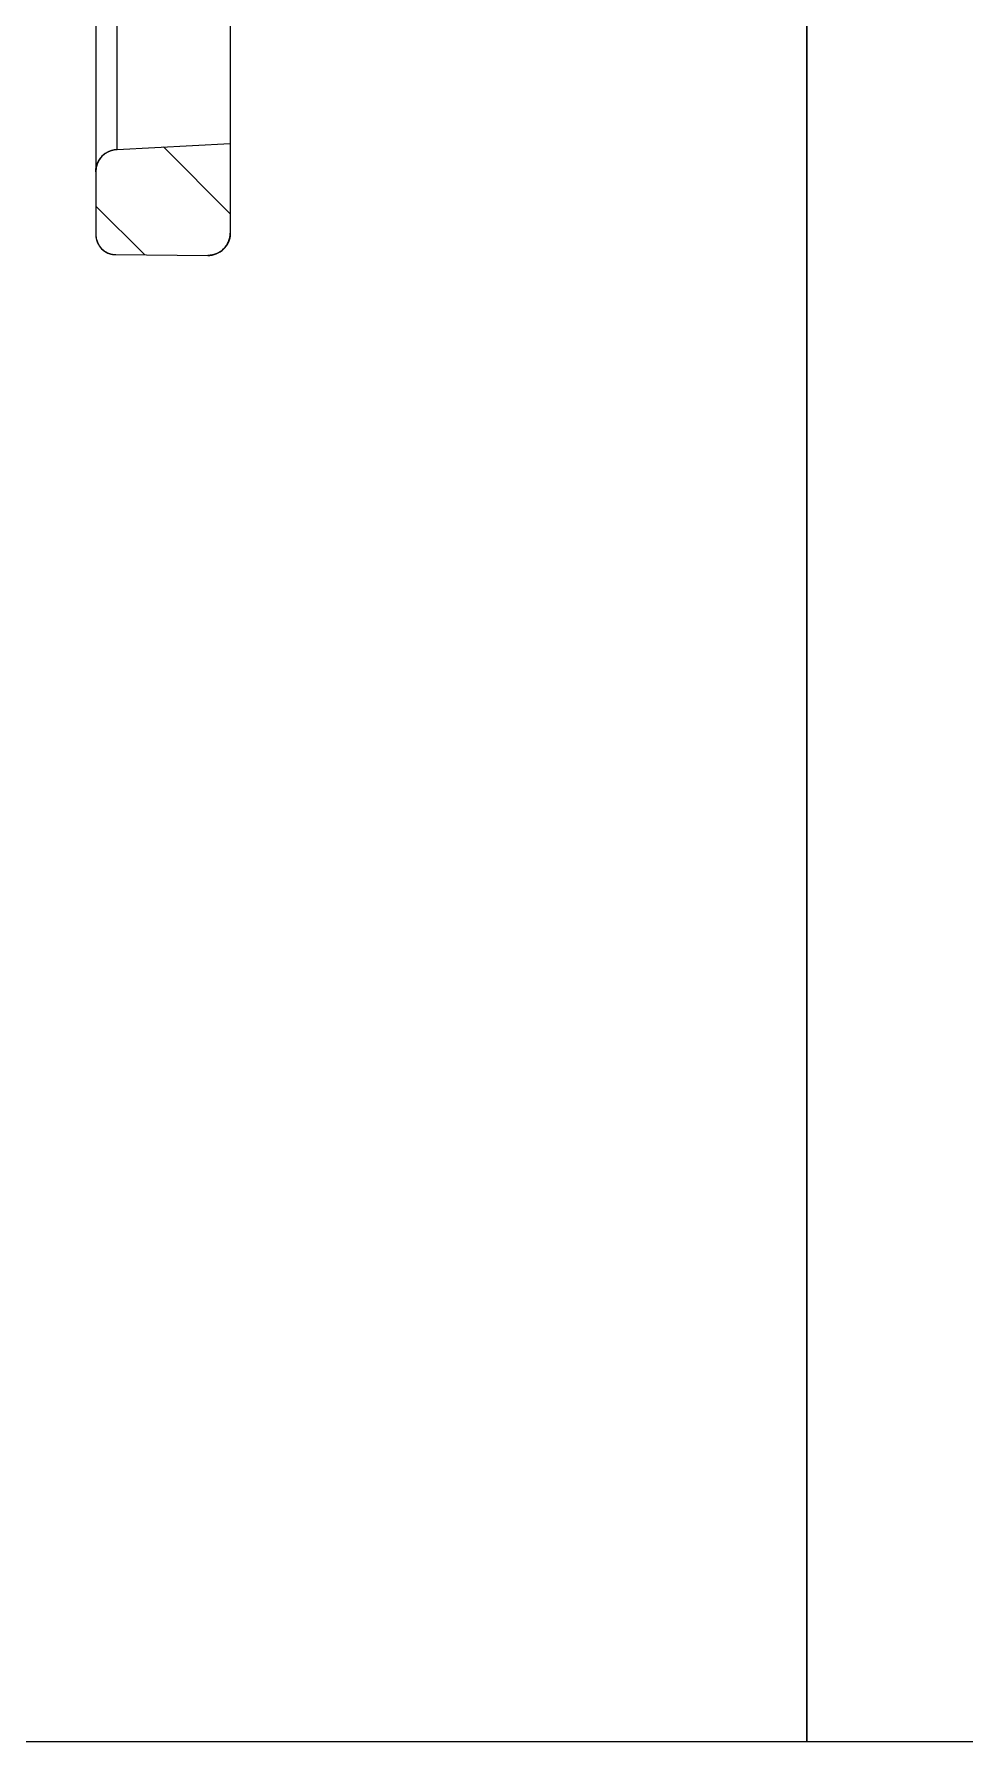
# Model space of a CAD drawing. Header units: millimetres. Extents: x 1786 to 4839, y -3109 to -1928.
# Drawn here: x 4583.7 to 4604.46, y -3109.41 to -3071.3 of the extents above; entities that cross this region are included whole.
import ezdxf

# ---------------------------------------------------------------- set-up
doc = ezdxf.new("R2010")
doc.units = ezdxf.units.MM

# ---------------------------------------------------------------- blocks, each defined once
blk = doc.blocks.new('*u88')
at = {"linetype": 'Continuous'}
h = blk.add_hatch(dxfattribs=at)
h.set_pattern_fill('DEFAULT__1', color=40, scale=2, angle=135, style=0, pattern_type=0)
h.set_pattern_definition([(135, (518.1121, -554.4406), (-1.4142136, -1.4142136), [])])
edge = h.paths.add_edge_path()
edge.add_line((-75.284, -51.345), (-75.284, -49.945))
edge.add_spline(control_points=[(-75.284, -51.345), (-75.284, -51.607), (-75.468, -51.793), (-75.73, -51.795)], knot_values=[0, 0, 0, 0, 1, 1, 1, 1], weights=[1, 0.80679, 0.80679, 1], degree=3, periodic=0)
edge.add_line((-75.73, -51.795), (-77.78, -51.813))
edge.add_spline(control_points=[(-78.284, -51.313), (-78.284, -51.608), (-78.075, -51.816), (-77.78, -51.813)], knot_values=[0, 0, 0, 0, 1, 1, 1, 1], weights=[1, 0.802676, 0.802676, 1], degree=3, periodic=0)
edge.add_line((-78.284, -51.313), (-78.284, -49.313))
edge.add_line((-75.758, -49.446), (-78.284, -49.313))
edge.add_spline(control_points=[(-75.284, -49.945), (-75.284, -49.664), (-75.477, -49.46), (-75.758, -49.446)], knot_values=[0, 0, 0, 0, 1, 1, 1, 1], weights=[1, 0.816916, 0.816916, 1], degree=3, periodic=0)
edge = h.paths.add_edge_path()
edge.add_line((-75.284, -45.181), (-75.284, -41.561))
edge.add_spline(control_points=[(-75.284, -45.181), (-75.284, -45.462), (-75.477, -45.666), (-75.758, -45.681)], knot_values=[0, 0, 0, 0, 1, 1, 1, 1], weights=[1, 0.816916, 0.816916, 1], degree=3, periodic=0)
edge.add_line((-75.758, -45.681), (-78.284, -45.813))
edge.add_line((-78.284, -45.813), (-78.284, 8.487))
edge.add_line((-75.758, 8.354), (-78.284, 8.487))
edge.add_spline(control_points=[(-75.284, 7.855), (-75.284, 8.136), (-75.477, 8.34), (-75.758, 8.354)], knot_values=[0, 0, 0, 0, 1, 1, 1, 1], weights=[1, 0.816916, 0.816916, 1], degree=3, periodic=0)
edge.add_line((-75.284, 4.235), (-75.284, 7.855))
edge.add_line((-74.167, 4.186), (-75.284, 4.235))
edge.add_spline(control_points=[(-73.784, 3.786), (-73.784, 4.013), (-73.94, 4.176), (-74.167, 4.186)], knot_values=[0, 0, 0, 0, 1, 1, 1, 1], weights=[1, 0.814909, 0.814909, 1], degree=3, periodic=0)
edge.add_line((-73.784, 3.694), (-73.784, 3.786))
edge.add_spline(control_points=[(-73.784, 3.694), (-73.784, 3.468), (-73.94, 3.304), (-74.167, 3.294)], knot_values=[0, 0, 0, 0, 1, 1, 1, 1], weights=[1, 0.814909, 0.814909, 1], degree=3, periodic=0)
edge.add_line((-76.284, 3.202), (-74.167, 3.294))
edge.add_line((-76.284, -40.528), (-76.284, 3.202))
edge.add_line((-76.284, -40.528), (-74.167, -40.621))
edge.add_spline(control_points=[(-73.784, -41.02), (-73.784, -40.794), (-73.94, -40.631), (-74.167, -40.621)], knot_values=[0, 0, 0, 0, 1, 1, 1, 1], weights=[1, 0.814909, 0.814909, 1], degree=3, periodic=0)
edge.add_line((-73.784, -41.113), (-73.784, -41.02))
edge.add_spline(control_points=[(-73.784, -41.113), (-73.784, -41.339), (-73.94, -41.502), (-74.167, -41.512)], knot_values=[0, 0, 0, 0, 1, 1, 1, 1], weights=[1, 0.814909, 0.814909, 1], degree=3, periodic=0)
edge.add_line((-74.167, -41.512), (-75.284, -41.561))
edge = h.paths.add_edge_path()
edge.add_line((-75.284, 12.619), (-75.284, 14.019))
edge.add_spline(control_points=[(-75.284, 12.619), (-75.284, 12.338), (-75.477, 12.134), (-75.758, 12.119)], knot_values=[0, 0, 0, 0, 1, 1, 1, 1], weights=[1, 0.816916, 0.816916, 1], degree=3, periodic=0)
edge.add_line((-75.758, 12.119), (-78.284, 11.987))
edge.add_line((-78.284, 11.987), (-78.284, 13.987))
edge.add_spline(control_points=[(-78.284, 13.987), (-78.284, 14.282), (-78.075, 14.489), (-77.78, 14.487)], knot_values=[0, 0, 0, 0, 1, 1, 1, 1], weights=[1, 0.802676, 0.802676, 1], degree=3, periodic=0)
edge.add_line((-75.73, 14.469), (-77.78, 14.487))
edge.add_spline(control_points=[(-75.284, 14.019), (-75.284, 14.281), (-75.468, 14.467), (-75.73, 14.469)], knot_values=[0, 0, 0, 0, 1, 1, 1, 1], weights=[1, 0.80679, 0.80679, 1], degree=3, periodic=0)
at = {"color": 7, "linetype": 'Continuous'}
for p, q in [((-75.73, 14.469, 0), (-77.78, 14.487, 0)), ((-75.73, 14.469, 0), (-77.78, 14.487, 0)), ((-78.284, -51.313, 0), (-78.284, 13.987, 0)), ((-78.284, 11.987, 0), (-78.284, 13.987, 0)), ((-75.284, 4.235, 0), (-75.284, 14.019, 0)), ((-75.284, 12.619, 0), (-75.284, 14.019, 0)), ((-75.758, 12.119, 0), (-78.284, 11.987, 0)), ((-75.758, 12.119, 0), (-78.284, 11.987, 0)), ((-75.758, 12.119, 0), (-75.758, 8.354, 0))]:
    blk.add_line(p, q, dxfattribs=at)
for centre, radius, start, end in [((-77.784, 13.987, 0), 0.5, 89.5, 180), ((-75.734, 14.019, 0), 0.45, 0, 89.5), ((-75.784, 12.619, 0), 0.5, 273, 0)]:
    blk.add_arc(centre, radius, start, end, dxfattribs=at)
for points, start_tangent, end_tangent in [([(-78.284, 13.987, 0), (-78.284, 13.992, 0), (-78.284, 13.998, 0), (-78.284, 14.004, 0), (-78.283, 14.009, 0), (-78.283, 14.015, 0), (-78.283, 14.021, 0), (-78.282, 14.026, 0), (-78.282, 14.032, 0), (-78.281, 14.038, 0), (-78.281, 14.043, 0), (-78.28, 14.049, 0), (-78.279, 14.055, 0), (-78.278, 14.061, 0), (-78.278, 14.067, 0), (-78.277, 14.072, 0), (-78.276, 14.078, 0), (-78.274, 14.084, 0), (-78.273, 14.09, 0), (-78.272, 14.096, 0), (-78.271, 14.102, 0), (-78.269, 14.108, 0), (-78.268, 14.113, 0), (-78.266, 14.119, 0), (-78.264, 14.125, 0), (-78.263, 14.131, 0), (-78.261, 14.137, 0), (-78.259, 14.143, 0), (-78.257, 14.149, 0), (-78.255, 14.154, 0), (-78.253, 14.16, 0), (-78.251, 14.166, 0), (-78.249, 14.172, 0), (-78.246, 14.178, 0), (-78.244, 14.183, 0), (-78.241, 14.189, 0), (-78.239, 14.195, 0), (-78.236, 14.201, 0), (-78.233, 14.206, 0), (-78.23, 14.212, 0), (-78.228, 14.218, 0), (-78.225, 14.223, 0), (-78.222, 14.229, 0), (-78.218, 14.234, 0), (-78.215, 14.24, 0), (-78.212, 14.245, 0), (-78.209, 14.251, 0), (-78.205, 14.256, 0), (-78.202, 14.262, 0), (-78.198, 14.267, 0), (-78.194, 14.272, 0), (-78.191, 14.278, 0), (-78.187, 14.283, 0), (-78.183, 14.288, 0), (-78.179, 14.293, 0), (-78.175, 14.298, 0), (-78.171, 14.303, 0), (-78.167, 14.308, 0), (-78.163, 14.313, 0), (-78.158, 14.318, 0), (-78.154, 14.323, 0), (-78.15, 14.328, 0), (-78.145, 14.333, 0), (-78.141, 14.337, 0), (-78.136, 14.342, 0), (-78.131, 14.347, 0), (-78.127, 14.351, 0), (-78.122, 14.355, 0), (-78.117, 14.36, 0), (-78.112, 14.364, 0), (-78.107, 14.368, 0), (-78.102, 14.373, 0), (-78.097, 14.377, 0), (-78.092, 14.381, 0), (-78.087, 14.385, 0), (-78.082, 14.389, 0), (-78.077, 14.392, 0), (-78.071, 14.396, 0), (-78.066, 14.4, 0), (-78.061, 14.403, 0), (-78.055, 14.407, 0), (-78.05, 14.41, 0), (-78.044, 14.414, 0), (-78.039, 14.417, 0), (-78.033, 14.42, 0), (-78.028, 14.423, 0), (-78.022, 14.427, 0), (-78.017, 14.43, 0), (-78.011, 14.432, 0), (-78.005, 14.435, 0), (-77.999, 14.438, 0), (-77.994, 14.441, 0), (-77.988, 14.443, 0), (-77.982, 14.446, 0), (-77.976, 14.448, 0), (-77.971, 14.451, 0), (-77.965, 14.453, 0), (-77.959, 14.455, 0), (-77.953, 14.457, 0), (-77.947, 14.459, 0), (-77.941, 14.461, 0), (-77.936, 14.463, 0), (-77.93, 14.465, 0), (-77.924, 14.467, 0), (-77.918, 14.469, 0), (-77.912, 14.47, 0), (-77.906, 14.472, 0), (-77.9, 14.473, 0), (-77.895, 14.475, 0), (-77.889, 14.476, 0), (-77.883, 14.477, 0), (-77.877, 14.478, 0), (-77.871, 14.479, 0), (-77.865, 14.48, 0), (-77.859, 14.481, 0), (-77.854, 14.482, 0), (-77.848, 14.483, 0), (-77.842, 14.484, 0), (-77.836, 14.484, 0), (-77.831, 14.485, 0), (-77.825, 14.485, 0), (-77.819, 14.486, 0), (-77.813, 14.486, 0), (-77.808, 14.486, 0), (-77.802, 14.487, 0), (-77.796, 14.487, 0), (-77.791, 14.487, 0), (-77.785, 14.487, 0), (-77.78, 14.487, 0)], (0, 1), (0.999962, -0.008727)), ([(-75.284, 14.019, 0), (-75.284, 14.024, 0), (-75.284, 14.029, 0), (-75.284, 14.034, 0), (-75.284, 14.039, 0), (-75.285, 14.044, 0), (-75.285, 14.049, 0), (-75.285, 14.054, 0), (-75.286, 14.059, 0), (-75.286, 14.064, 0), (-75.287, 14.069, 0), (-75.287, 14.075, 0), (-75.288, 14.08, 0), (-75.289, 14.085, 0), (-75.29, 14.09, 0), (-75.29, 14.095, 0), (-75.291, 14.1, 0), (-75.292, 14.106, 0), (-75.293, 14.111, 0), (-75.295, 14.116, 0), (-75.296, 14.121, 0), (-75.297, 14.127, 0), (-75.298, 14.132, 0), (-75.3, 14.137, 0), (-75.301, 14.142, 0), (-75.303, 14.147, 0), (-75.304, 14.153, 0), (-75.306, 14.158, 0), (-75.308, 14.163, 0), (-75.309, 14.168, 0), (-75.311, 14.173, 0), (-75.313, 14.179, 0), (-75.315, 14.184, 0), (-75.317, 14.189, 0), (-75.319, 14.194, 0), (-75.322, 14.199, 0), (-75.324, 14.204, 0), (-75.326, 14.209, 0), (-75.329, 14.215, 0), (-75.331, 14.22, 0), (-75.334, 14.225, 0), (-75.336, 14.23, 0), (-75.339, 14.235, 0), (-75.342, 14.24, 0), (-75.345, 14.245, 0), (-75.348, 14.25, 0), (-75.35, 14.254, 0), (-75.353, 14.259, 0), (-75.357, 14.264, 0), (-75.36, 14.269, 0), (-75.363, 14.274, 0), (-75.366, 14.278, 0), (-75.37, 14.283, 0), (-75.373, 14.288, 0), (-75.376, 14.292, 0), (-75.38, 14.297, 0), (-75.384, 14.301, 0), (-75.387, 14.306, 0), (-75.391, 14.31, 0), (-75.395, 14.315, 0), (-75.399, 14.319, 0), (-75.402, 14.323, 0), (-75.406, 14.327, 0), (-75.41, 14.332, 0), (-75.414, 14.336, 0), (-75.418, 14.34, 0), (-75.423, 14.344, 0), (-75.427, 14.348, 0), (-75.431, 14.352, 0), (-75.435, 14.356, 0), (-75.44, 14.359, 0), (-75.444, 14.363, 0), (-75.449, 14.367, 0), (-75.453, 14.371, 0), (-75.458, 14.374, 0), (-75.462, 14.378, 0), (-75.467, 14.381, 0), (-75.471, 14.384, 0), (-75.476, 14.388, 0), (-75.481, 14.391, 0), (-75.486, 14.394, 0), (-75.49, 14.397, 0), (-75.495, 14.4, 0), (-75.5, 14.403, 0), (-75.505, 14.406, 0), (-75.51, 14.409, 0), (-75.515, 14.412, 0), (-75.52, 14.415, 0), (-75.525, 14.417, 0), (-75.53, 14.42, 0), (-75.535, 14.423, 0), (-75.54, 14.425, 0), (-75.545, 14.427, 0), (-75.55, 14.43, 0), (-75.555, 14.432, 0), (-75.56, 14.434, 0), (-75.565, 14.436, 0), (-75.571, 14.438, 0), (-75.576, 14.44, 0), (-75.581, 14.442, 0), (-75.586, 14.444, 0), (-75.591, 14.446, 0), (-75.597, 14.448, 0), (-75.602, 14.449, 0), (-75.607, 14.451, 0), (-75.612, 14.452, 0), (-75.617, 14.454, 0), (-75.623, 14.455, 0), (-75.628, 14.456, 0), (-75.633, 14.458, 0), (-75.638, 14.459, 0), (-75.643, 14.46, 0), (-75.649, 14.461, 0), (-75.654, 14.462, 0), (-75.659, 14.463, 0), (-75.664, 14.464, 0), (-75.669, 14.464, 0), (-75.674, 14.465, 0), (-75.68, 14.466, 0), (-75.685, 14.466, 0), (-75.69, 14.467, 0), (-75.695, 14.467, 0), (-75.7, 14.468, 0), (-75.705, 14.468, 0), (-75.71, 14.468, 0), (-75.715, 14.469, 0), (-75.72, 14.469, 0), (-75.725, 14.469, 0), (-75.73, 14.469, 0)], (0, 1), (-0.999962, 0.008727)), ([(-75.284, 12.619, 0), (-75.284, 12.613, 0), (-75.284, 12.608, 0), (-75.284, 12.602, 0), (-75.284, 12.597, 0), (-75.285, 12.591, 0), (-75.285, 12.586, 0), (-75.285, 12.58, 0), (-75.286, 12.575, 0), (-75.286, 12.569, 0), (-75.287, 12.564, 0), (-75.288, 12.558, 0), (-75.288, 12.553, 0), (-75.289, 12.547, 0), (-75.29, 12.541, 0), (-75.291, 12.536, 0), (-75.292, 12.53, 0), (-75.293, 12.525, 0), (-75.294, 12.519, 0), (-75.295, 12.513, 0), (-75.296, 12.508, 0), (-75.298, 12.502, 0), (-75.299, 12.496, 0), (-75.301, 12.491, 0), (-75.302, 12.485, 0), (-75.304, 12.479, 0), (-75.305, 12.474, 0), (-75.307, 12.468, 0), (-75.309, 12.462, 0), (-75.311, 12.457, 0), (-75.313, 12.451, 0), (-75.315, 12.446, 0), (-75.317, 12.44, 0), (-75.319, 12.434, 0), (-75.321, 12.429, 0), (-75.324, 12.423, 0), (-75.326, 12.418, 0), (-75.329, 12.412, 0), (-75.331, 12.407, 0), (-75.334, 12.401, 0), (-75.336, 12.396, 0), (-75.339, 12.39, 0), (-75.342, 12.385, 0), (-75.345, 12.379, 0), (-75.348, 12.374, 0), (-75.351, 12.369, 0), (-75.354, 12.363, 0), (-75.357, 12.358, 0), (-75.36, 12.353, 0), (-75.364, 12.348, 0), (-75.367, 12.342, 0), (-75.371, 12.337, 0), (-75.374, 12.332, 0), (-75.378, 12.327, 0), (-75.381, 12.322, 0), (-75.385, 12.317, 0), (-75.389, 12.312, 0), (-75.393, 12.307, 0), (-75.397, 12.302, 0), (-75.401, 12.298, 0), (-75.405, 12.293, 0), (-75.409, 12.288, 0), (-75.413, 12.284, 0), (-75.417, 12.279, 0), (-75.421, 12.274, 0), (-75.426, 12.27, 0), (-75.43, 12.265, 0), (-75.434, 12.261, 0), (-75.439, 12.257, 0), (-75.443, 12.252, 0), (-75.448, 12.248, 0), (-75.453, 12.244, 0), (-75.457, 12.24, 0), (-75.462, 12.236, 0), (-75.467, 12.232, 0), (-75.472, 12.228, 0), (-75.477, 12.224, 0), (-75.481, 12.221, 0), (-75.486, 12.217, 0), (-75.491, 12.213, 0), (-75.496, 12.21, 0), (-75.501, 12.206, 0), (-75.507, 12.203, 0), (-75.512, 12.199, 0), (-75.517, 12.196, 0), (-75.522, 12.193, 0), (-75.527, 12.189, 0), (-75.533, 12.186, 0), (-75.538, 12.183, 0), (-75.543, 12.18, 0), (-75.549, 12.177, 0), (-75.554, 12.175, 0), (-75.559, 12.172, 0), (-75.565, 12.169, 0), (-75.57, 12.167, 0), (-75.576, 12.164, 0), (-75.581, 12.162, 0), (-75.587, 12.159, 0), (-75.592, 12.157, 0), (-75.598, 12.155, 0), (-75.603, 12.152, 0), (-75.609, 12.15, 0), (-75.614, 12.148, 0), (-75.62, 12.146, 0), (-75.625, 12.144, 0), (-75.631, 12.143, 0), (-75.636, 12.141, 0), (-75.642, 12.139, 0), (-75.648, 12.138, 0), (-75.653, 12.136, 0), (-75.659, 12.135, 0), (-75.664, 12.133, 0), (-75.67, 12.132, 0), (-75.676, 12.13, 0), (-75.681, 12.129, 0), (-75.687, 12.128, 0), (-75.692, 12.127, 0), (-75.698, 12.126, 0), (-75.703, 12.125, 0), (-75.709, 12.124, 0), (-75.714, 12.123, 0), (-75.72, 12.123, 0), (-75.725, 12.122, 0), (-75.731, 12.121, 0), (-75.736, 12.121, 0), (-75.742, 12.12, 0), (-75.747, 12.12, 0), (-75.752, 12.12, 0), (-75.758, 12.119, 0)], (0, -1), (-0.99863, -0.052336))]:
    blk.add_spline(points, degree=3, dxfattribs=dict(at, start_tangent=start_tangent, end_tangent=end_tangent))
blk = doc.blocks.new('*u90')
at = {"layer": 'Defpoints', "color": 2}
blk.add_lwpolyline([(-119.154, 166.645), (119.154, 166.645), (119.154, 0), (-119.154, 0)], close=True, dxfattribs=at)
blk.add_blockref('*u88', (-28.013, 118.99))

msp = doc.modelspace()

# ---------------------------------------------------------------- block references
at = {"rotation": 180}
for p in [(4481.781, -2942.762, 0), (4720.09, -2942.762, 0)]:
    msp.add_blockref('*u90', p, dxfattribs=at)

doc.saveas('drawing.dxf')
